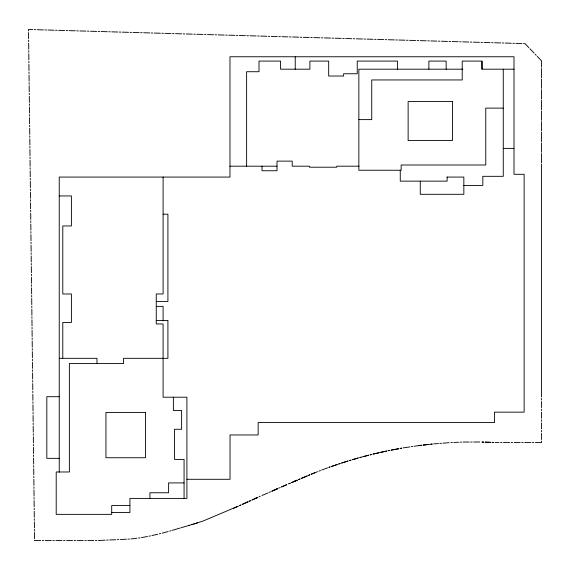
<?xml version="1.0" encoding="UTF-8"?>
<svg xmlns="http://www.w3.org/2000/svg" width="570" height="570" viewBox="0 0 570 570"><rect width="100%" height="100%" fill="white"/><g stroke="black" fill="none" stroke-linecap="round" stroke-linejoin="round"><path stroke-width="0.85" d="M238.239 506.281L233.529 508.347M239.621 505.654L241.003 505.027M237.932 506.281L202.991 521.073L193.679 524.044M239.315 505.654L240.697 505.027M242.086 504.4L247.936 501.764M242.385 504.4L248.235 501.764M249.247 501.173L250.629 500.553M252.018 499.933L257.569 497.453M249.539 501.173L250.928 500.553M252.311 499.933L257.861 497.453L255.175 498.515M258.958 496.833L260.347 496.214M261.965 495.494L267.886 493M271.705 491.205L277.269 488.761M268.919 492.423L270.586 491.81M271.976 491.205L277.54 488.761L274.868 489.808M278.659 488.148L280.319 487.542M281.715 486.93L286.895 484.678M281.445 486.93L286.639 484.678M288.655 483.809L290.052 483.21M288.912 483.809L290.308 483.21M291.448 482.605L297.027 480.204L294.626 481.237M291.697 482.605L297.276 480.204L294.875 481.237M298.423 479.605L299.827 479.007M298.673 479.605L300.069 479.007M301.224 478.408L307.13 475.9M301.466 478.408L307.365 475.9M308.334 475.387L309.731 474.796M311.135 474.204L317.682 471.661M308.57 475.387L309.966 474.796M311.37 474.204L314.668 472.808M318.872 471.119L320.518 470.578M321.715 470.043L327.615 467.877M329.033 467.336L330.165 466.951M331.605 466.467L337.355 464.507M338.794 464.023L340.233 463.531M341.665 463.04L348.12 461.023M328.819 467.336L329.952 466.951M331.391 466.467L337.148 464.507M338.587 464.023L340.026 463.531M341.466 463.04L347.928 461.023M191.691 524.628L197.498 522.847M349.382 460.589L350.835 460.154M352.296 459.712L358.117 457.966M349.574 460.589L351.035 460.154M352.488 459.712L358.302 457.966M188.77 525.483L190.23 525.055M172.304 530.335L180.027 528.062M180.975 527.784L189.447 525.291M190.857 524.87L192.268 524.457M169.632 531.119L171.085 530.699M162.3 533.121L168.164 531.539M359.948 457.532L361.416 457.147M362.883 456.762L368.761 455.223M370.229 454.839L371.697 454.454M359.763 457.532L361.23 457.147M362.705 456.762L368.583 455.223M370.058 454.839L371.526 454.454M159.344 533.841L160.818 533.477M151.941 535.558L157.869 534.204M372.994 454.069L379.107 452.701M380.596 452.373L386.524 451.048M373.172 454.069L379.278 452.701M380.76 452.373L386.681 451.048M148.97 536.185L150.452 535.857M388.163 450.713L389.837 450.4M391.334 450.122L398.793 448.732M400.29 448.447L401.779 448.17M141.502 537.596L147.473 536.484M388.006 450.713L389.688 450.4M391.177 450.122L398.651 448.732M400.147 448.447L401.636 448.17M403.132 447.892L409.965 446.894M411.333 446.666L412.965 446.445M414.34 446.217L421.672 445.255M138.496 538.044L139.999 537.831M130.95 538.949L136.985 538.244M423.182 445.084L429.217 444.401M430.728 444.23L432.231 444.059M418.344 445.619L421.551 445.255M423.061 445.084L429.103 444.401M430.614 444.23L432.124 444.059M433.635 443.887L438.465 443.524M439.876 443.41L441.493 443.289M442.904 443.175L449.067 442.705M127.915 539.135L129.433 539.049M98.411 540.531L105.136 540.175M106.654 540.096L108.172 540.011M450.856 442.619L452.466 442.548M453.898 442.47L458.536 442.256M459.969 442.185L461.565 442.106M117.285 539.64L118.802 539.569M120.32 539.498L126.398 539.206M109.668 539.961L115.746 539.74M473.642 442.028L479.783 441.999M462.897 69.191L358.851 69.191L358.851 170.238L401.159 170.238L401.159 165.008L485.761 165.008L485.761 108.122L503.267 108.122M358.851 119.615L371.747 119.615L371.747 79.95L462.22 79.95L462.22 61.083L481.978 61.083L481.992 69.191L514.005 69.191M503.267 148.385L514.005 148.385M229.974 166.191L277.013 166.191M359.064 166.191L336.749 166.191L336.749 167.202L309.496 167.202L309.496 166.191L292.211 166.191L292.211 161.125L277.013 161.125L277.013 170.751L262.015 170.751L262.015 166.191M446.951 177.078L463.845 177.078L463.845 194.306L420.275 194.306L420.275 181.253M463.845 185.442L482.819 185.442L482.819 176.322L503.267 176.322L503.267 69.191M59.244 195.945L71.4 195.945L71.4 225.962L62.786 225.962L62.786 293.978L71.4 293.978L71.4 322.456L62.786 322.456L62.786 358.323M163.098 214.192L167.915 214.192L167.915 301.459L156.258 301.459M156.258 306.389L163.098 306.389L163.098 320.946M156.258 320.433L167.915 320.433L167.915 358.323L123.583 358.323L123.583 363.517L69.376 363.517L69.376 471.974L56.202 471.974L56.202 514.361L111.699 514.361L111.699 505.561L129.917 505.561M59.244 358.323L96.986 358.323L96.986 363.517M59.244 396.699L46.825 396.699L46.825 458.344L59.244 458.344M463.004 442.035L469.16 442.035M470.606 442.035L472.195 442.035M495.102 442.47L498.942 442.47M500.46 442.555L502.02 442.555M503.502 442.555L509.616 442.555M511.105 442.555L512.651 442.555M514.14 442.555L520.246 442.555M521.742 442.555L523.281 442.555M524.778 442.555L530.87 442.555M532.38 442.555L533.905 442.555M535.422 442.555L541.5 442.555L541.5 441.038M186.91 479.292L230.031 479.292L230.031 434.96L258.153 434.96L258.153 422.548L494.496 422.548L494.496 412.16L524.136 412.16L524.136 174.292L514.005 174.292L514.005 56.758L229.974 56.758L229.974 177.071L59.244 177.071L59.244 472.238M184.074 482.918L168.599 482.918L168.599 492.758L149.931 492.758L149.931 498.408M111.364 512.466L129.917 512.466L129.917 498.408L186.91 498.408L186.91 397.205L163.098 397.205L163.098 323.974L156.258 323.974L156.258 293.978L163.098 293.978L163.098 177.071M40.655 540.531L34.578 540.531L34.571 540.125M42.18 540.531L43.698 540.531M45.215 540.531L51.293 540.531M52.818 540.531L54.335 540.531M55.853 540.531L61.938 540.531M63.455 540.531L64.973 540.531M66.498 540.531L72.575 540.531M74.093 540.531L75.618 540.531M77.135 540.531L83.213 540.531M84.731 540.531L86.255 540.531M87.773 540.531L93.85 540.531M95.375 540.531L96.893 540.531M32.803 29.597L28.5 29.469L28.521 30.994M34.278 29.633L35.839 29.683M37.321 29.726L43.434 29.897M44.916 29.939L46.476 29.982M47.951 30.025L54.072 30.203M55.546 30.246L57.107 30.288M58.589 30.331L64.702 30.502M66.184 30.545L67.745 30.588M69.227 30.63L75.34 30.809M76.822 30.851L78.375 30.894M79.857 30.937L85.97 31.108M87.452 31.151L89.013 31.193M90.495 31.236L96.608 31.414M98.09 31.457L99.643 31.5M101.125 31.542L107.238 31.713M108.728 31.756L110.281 31.806M111.763 31.849L117.876 32.02M119.358 32.062L120.911 32.105M122.4 32.148L128.507 32.326M129.996 32.362L131.549 32.412M133.031 32.454L139.144 32.625M140.626 32.668L142.179 32.711M143.668 32.754L149.775 32.932M151.264 32.974L152.817 33.017M154.306 33.06L160.412 33.231M161.901 33.274L163.448 33.316M164.937 33.359L171.043 33.537M172.532 33.58L174.085 33.623M175.574 33.666L181.68 33.837M183.169 33.879L184.716 33.922M186.205 33.965L192.311 34.143M193.807 34.186L195.353 34.229M196.842 34.271L202.948 34.442M204.438 34.485L205.984 34.535M207.48 34.578L213.579 34.749M215.075 34.791L216.621 34.834M218.111 34.877L224.217 35.055M225.713 35.098L227.252 35.141M228.748 35.183L234.847 35.354M236.343 35.397L237.889 35.44M239.386 35.483L245.485 35.661M246.981 35.703L248.52 35.746M250.016 35.789L256.115 35.96M257.612 36.003L259.158 36.045M260.654 36.088L266.753 36.266M268.249 36.309L269.788 36.352M271.291 36.395L277.383 36.566M278.887 36.608L280.426 36.651M281.922 36.694L288.021 36.872M289.517 36.915L291.056 36.957M292.56 37L298.652 37.171M300.155 37.214L301.694 37.264M303.19 37.306L309.289 37.477M310.793 37.52L312.324 37.563M313.828 37.606L319.92 37.784M321.423 37.827L322.962 37.869M324.465 37.912L330.557 38.083M332.061 38.126L333.593 38.169M335.096 38.211L341.188 38.39M342.691 38.432L344.23 38.475M345.733 38.518L351.825 38.689M353.329 38.732L354.861 38.774M356.371 38.817L362.456 38.995M363.966 39.038L365.498 39.081M367.002 39.123L373.094 39.294M374.597 39.337L376.129 39.387M377.639 39.43L383.724 39.601M385.234 39.644L386.766 39.686M388.27 39.729L394.362 39.9M395.872 39.943L397.397 39.993M398.907 40.035L404.992 40.206M406.503 40.249L408.034 40.292M409.545 40.335L415.63 40.513M417.14 40.556L418.665 40.598M420.176 40.641L426.26 40.812M427.778 40.855L429.303 40.898M430.813 40.94L436.898 41.118M438.408 41.161L439.933 41.204M441.451 41.247L447.528 41.418M449.046 41.46L450.571 41.503M452.081 41.546L458.166 41.724M459.676 41.767L461.201 41.809M462.719 41.852L468.797 42.023M470.314 42.066L471.839 42.116M473.357 42.159L479.434 42.33M480.952 42.372L482.469 42.415M483.987 42.458L490.065 42.629M491.582 42.679L493.107 42.721M494.625 42.764L500.702 42.935M502.22 42.978L503.738 43.021M505.255 43.063L511.34 43.242M512.857 43.284L514.375 43.327M515.893 43.37L521.97 43.541M523.488 43.584L525.006 43.626L528.867 47.652M482.092 442.071L483.609 442.113M485.134 442.163L490.542 442.327L485.191 442.163M482.156 442.071L483.674 442.113M529.922 48.742L534.133 53.131M535.187 54.228L536.235 55.326M537.289 56.423L541.5 60.805L541.5 67.139M481.992 61.332L481.978 69.191M28.536 32.511L28.607 38.589M28.628 40.107L28.643 41.631M28.664 43.149L28.735 49.227M28.756 50.751L28.771 52.269M28.792 53.787L28.863 59.864M28.878 61.389L28.899 62.907M28.913 64.424L28.985 70.509M29.006 72.027L29.027 73.544M29.041 75.062L29.113 81.147M29.134 82.664L29.148 84.182M29.17 85.707L29.241 91.784M29.262 93.302L29.277 94.82M29.298 96.344L29.369 102.422M29.384 103.939L29.405 105.464M29.419 106.982L29.497 113.06M29.512 114.577L29.533 116.102M29.547 117.62L29.619 123.697M29.64 125.222L29.654 126.74M29.676 128.257L29.747 134.335M29.768 135.859L29.782 137.377M29.804 138.895L29.875 144.972M29.889 146.497L29.911 148.015M29.925 149.532L30.003 155.617M30.018 157.135L30.039 158.652M30.053 160.177L30.125 166.255M30.146 167.772L30.16 169.29M30.181 170.815L30.253 176.892M30.274 178.41L30.288 179.928M30.31 181.452L30.381 187.53M30.395 189.048L30.417 190.572M30.431 192.09L30.509 198.168M30.524 199.685L30.545 201.21M30.559 202.728L30.63 208.805M30.652 210.33L30.666 211.848M30.687 213.365L30.759 219.443M30.78 220.968L30.794 222.485M30.816 224.003L30.887 230.088M30.901 231.605L30.922 233.123M30.937 234.641L31.015 240.725M31.029 242.243L31.051 243.761M31.065 245.285L31.136 251.363M31.158 252.881L31.172 254.398M31.193 255.923L31.265 262.001M31.286 263.518L31.3 265.043M31.322 266.56L31.393 272.638M31.407 274.156L31.428 275.68M31.443 277.198L31.521 283.276M31.535 284.793L31.557 286.318M31.571 287.836L31.642 293.913M31.663 295.438L31.678 296.956M31.699 298.473L31.77 304.551M31.792 306.076L31.806 307.593M31.827 309.111L31.899 315.196M31.913 316.713L31.934 318.231M31.949 319.756L32.027 325.833M32.041 327.351L32.062 328.869M32.077 330.393L32.148 336.471M32.169 337.989L32.184 339.506M32.205 341.031L32.276 347.109M32.298 348.626L32.312 350.151M32.333 351.669L32.404 357.746M32.419 359.264L32.44 360.789M32.454 362.306L32.533 368.384M32.547 369.909L32.568 371.426M32.583 372.944L32.654 379.022M32.675 380.546L32.69 382.064M32.711 383.582L32.782 389.666M32.803 391.184L32.818 392.702M32.839 394.219L32.91 400.304M32.925 401.822L32.946 403.339M32.96 404.864L33.039 410.942M33.053 412.459L33.074 413.977M33.088 415.501L33.16 421.579M33.181 423.097L33.195 424.622M33.217 426.139L33.288 432.217M33.309 433.734L33.324 435.259M33.345 436.777L33.416 442.854M33.431 444.372L33.452 445.897M33.473 447.414L33.544 453.492M33.559 455.017L33.58 456.534M33.594 458.052L33.666 464.13M33.687 465.654L33.701 467.172M33.723 468.69L33.794 474.774M33.815 476.292L33.829 477.81M33.851 479.327L33.922 485.412M33.936 486.93L33.958 488.447M33.979 489.972L34.05 496.05M34.065 497.567L34.086 499.085M34.1 500.61L34.172 506.687M34.193 508.205L34.214 509.73M34.229 511.247L34.3 517.325M34.321 518.843L34.335 520.367M34.357 521.885L34.428 527.962M34.442 529.487L34.464 531.005M34.485 532.523L34.556 538.6M541.5 68.407L541.5 77.776M541.5 79.045L541.5 88.414M541.5 89.689L541.5 99.059M541.5 100.327L541.5 109.697M541.5 110.965L541.5 120.334M541.5 121.602L541.5 130.972M541.5 132.247L541.5 141.617M541.5 142.885L541.5 152.254M541.5 153.522L541.5 162.892M541.5 164.16L541.5 396.955M541.5 398.48L541.5 399.998M541.5 401.515L541.5 407.6M541.5 409.118L541.5 410.635M541.5 412.153L541.5 418.238M541.5 419.755L541.5 421.273M541.5 422.798L541.5 428.875M541.5 430.393L541.5 431.918M541.5 433.435L541.5 439.513M447.129 177.078L447.129 181.132L400.261 181.132L400.261 170.238M446.16 69.191L446.16 61.083L428.875 61.083L428.875 69.191M397.561 69.191L397.561 61.083L357.233 61.083L357.233 73.758L343.625 73.758L343.625 76.031L328.683 76.031L328.683 61.083L309.895 61.083L309.895 69.191L280.59 69.191L280.59 61.083L259.008 61.083L259.008 71.72L246.618 71.72L246.618 166.191M295.239 56.758L295.239 69.191M184.074 498.408L184.074 459.42L174.52 459.42L174.52 429.274L181.616 429.274L181.616 410.507L173.387 410.507L173.387 397.205M452.459 101.56L408.127 101.56L408.127 140.569L452.459 140.569L452.459 101.56M145.457 412.452L105.942 412.452L105.942 457.739L145.457 457.739L145.457 412.452M493.577 442.42L492.06 442.377L493.627 442.42"/></g></svg>
